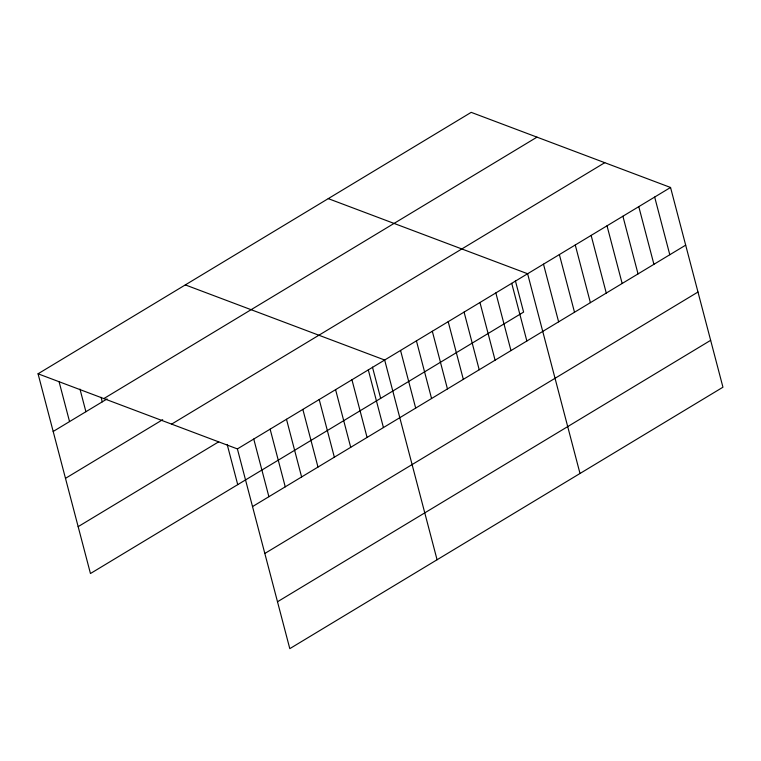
<?xml version="1.0" encoding="UTF-8"?>
<svg xmlns="http://www.w3.org/2000/svg" width="761" height="761" viewBox="0 0 761 761"><rect width="100%" height="100%" fill="white"/><g stroke="black" fill="none" stroke-linecap="round" stroke-linejoin="round"><path stroke-width="1.14" d="M38.05 373.794L471.202 112.352L670.546 187.472L722.95 387.206L289.798 648.648L237.394 448.914L38.05 373.794L90.454 573.528L523.606 312.086L515.406 280.838M103.838 398.583L536.99 137.142M53.184 431.468L107.082 398.935M65.475 478.346L162.702 419.672M171.615 424.124L604.767 162.683M78.155 526.65L218.683 441.827M237.394 448.914L670.546 187.472M252.528 506.579L685.68 245.147M264.828 553.466L697.98 292.024M277.499 601.761L710.65 340.329M328.267 198.631L527.611 273.741L580.006 473.485M185.323 284.899L384.666 360.02L437.071 559.754M654.669 197.061L669.794 254.726M638.783 206.64L653.918 264.314M622.907 216.229L638.032 273.903M607.021 225.817L622.156 283.492M591.135 235.396L606.27 293.071M575.259 244.985L590.384 302.659M559.373 254.574L574.507 312.248M543.487 264.162L558.622 321.836M511.725 283.33L526.859 341.004M495.849 292.918L510.973 350.593M479.963 302.507L495.088 360.172M464.077 312.086L479.211 369.76M448.2 321.675L463.325 379.349M432.315 331.263L447.449 388.938M416.429 340.852L431.563 398.517M400.552 350.431L415.677 408.105M372.462 367.116L380.662 398.364M368.305 369.894L383.43 427.568M351.943 379.777L367.068 437.442M335.582 389.651L350.707 447.325M319.211 399.525L334.345 457.199M302.849 409.399L317.984 467.073M286.488 419.282L301.613 476.957M270.126 429.156L285.251 486.831M253.755 439.03L268.89 496.705M227.178 444.453L237.727 484.643M101.08 397.309L102.269 401.837M79.972 389.099L85.907 411.711M59.158 382.012L69.546 421.584"/></g></svg>
